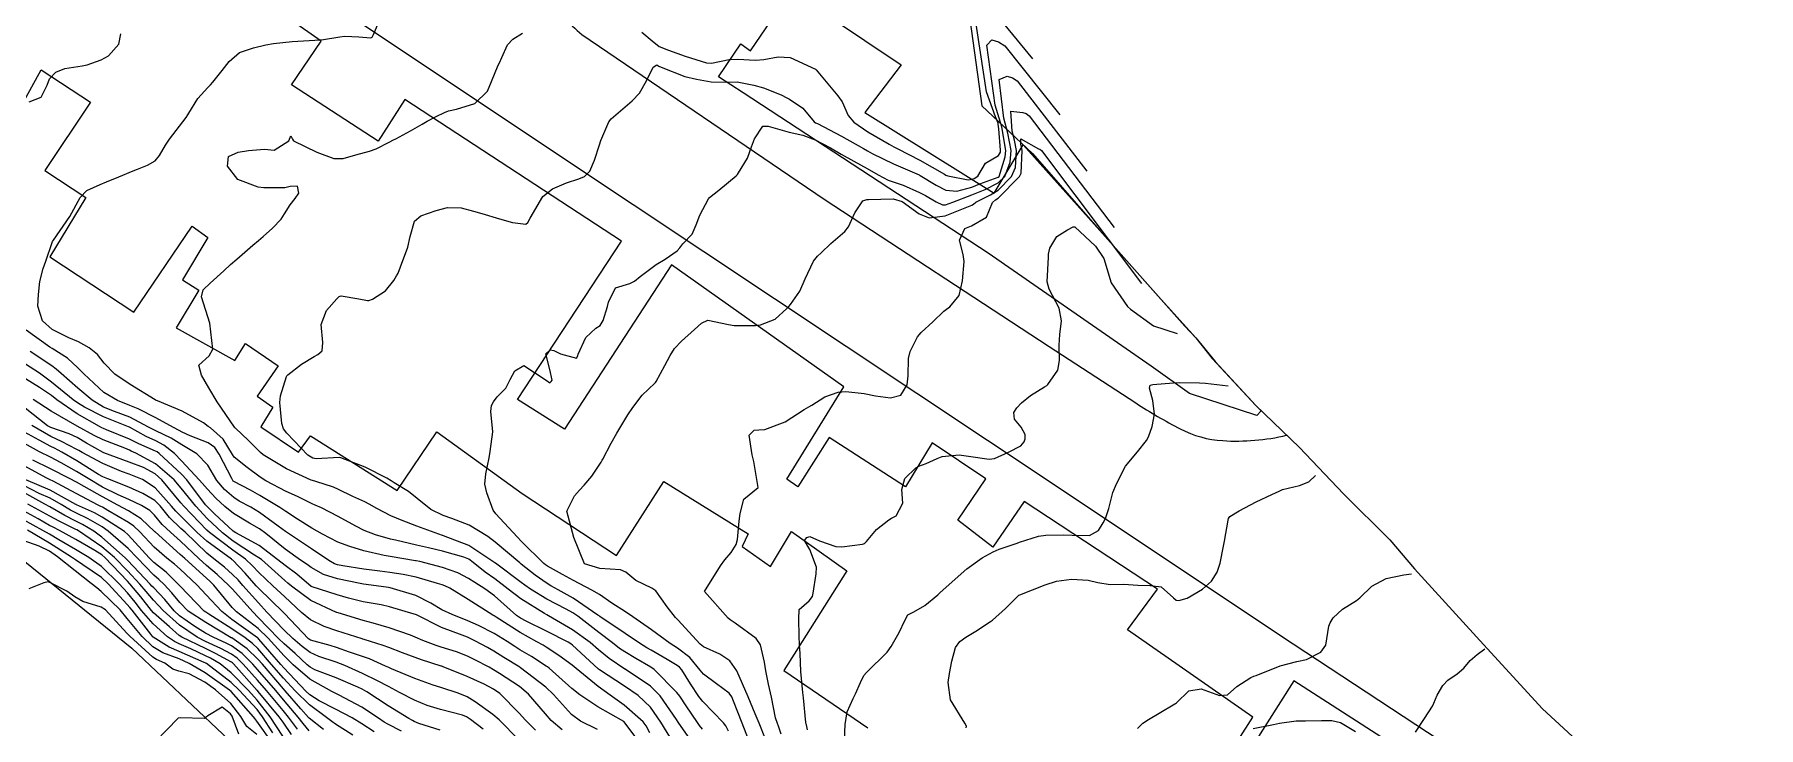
# Model space of a CAD drawing. Header units: metres. Extents: x 318500 to 325275, y 7408834 to 7428799.
# Drawn here: x 321722.4 to 321853.9, y 7415697.8 to 7415750.7 of the extents above; entities that cross this region are included whole.
import ezdxf

# ---------------------------------------------------------------- set-up
doc = ezdxf.new("R2010")
doc.units = ezdxf.units.M
doc.header["$MEASUREMENT"] = 0
for name, color, linetype in [('Area', 45, 'Continuous'), ('Curvas de Nivel 1m', 11, 'Continuous'), ('Curvas de Nivel 5m', 15, 'Continuous'), ('Edificações', 30, 'Continuous'), ('Vias Primárias', 230, 'Continuous')]:
    doc.layers.add(name, color=color, linetype=linetype)

msp = doc.modelspace()

# ---------------------------------------------------------------- linework, layer by layer
at = {"layer": 'Area'}
msp.add_lwpolyline([(321790.33, 7415776.74), (321794.68, 7415745.28), (321798.53, 7415741.64), (321800.65, 7415739.22), (321803.69, 7415735.76), (321810.16, 7415728.47), (321811, 7415727.58), (321812.26, 7415725.99), (321815.56, 7415722.43), (321818.9, 7415719.19), (321822.28, 7415715.66), (321825.8, 7415712.14), (321827.68, 7415709.92), (321832.94, 7415704.16), (321837.44, 7415699.23), (321840.68, 7415696.25)], dxfattribs=at)
at = {"layer": 'Curvas de Nivel 1m', "flags": 128}
for points, elevation in [([(321772.27, 7415697.12), (321771.5, 7415698.22), (321771.37, 7415698.42), (321770.14, 7415700.23), (321769.41, 7415700.96), (321767.46, 7415702.27), (321767.44, 7415702.28), (321766.24, 7415703.09), (321765.44, 7415703.75), (321764.79, 7415704.31), (321763.46, 7415705.28), (321761.62, 7415706.35), (321761.48, 7415706.42), (321761.32, 7415706.51), (321759.5, 7415707.63), (321758.53, 7415708.39), (321757.52, 7415709.16), (321756.79, 7415709.68), (321755.88, 7415710.42), (321755.53, 7415710.67), (321755.15, 7415710.82), (321753.54, 7415711.28), (321752.47, 7415711.54), (321751.55, 7415711.75), (321749.94, 7415712.12), (321749.56, 7415712.21), (321748.41, 7415712.53), (321747.56, 7415712.86), (321746.93, 7415713.19), (321745.58, 7415713.92), (321744.29, 7415714.58), (321743.81, 7415714.8), (321743.59, 7415714.9), (321742.46, 7415715.46), (321741.6, 7415715.85), (321740.05, 7415716.64), (321739.61, 7415716.92), (321738.62, 7415717.66), (321737.64, 7415718.47), (321737.51, 7415718.67), (321736.79, 7415719.83), (321735.82, 7415720.7), (321735.66, 7415720.81), (321735.3, 7415721.07), (321733.68, 7415721.98), (321731.79, 7415722.75), (321731.69, 7415722.78), (321731.62, 7415722.83), (321729.71, 7415724), (321728.53, 7415724.79), (321727.73, 7415725.65), (321727.22, 7415726.29), (321726.58, 7415726.82), (321725.75, 7415727.27), (321725.02, 7415727.57), (321723.76, 7415728.21), (321723.01, 7415728.87), (321722.67, 7415729.99), (321722.72, 7415730.87), (321722.81, 7415731.87), (321723.06, 7415732.87), (321723.26, 7415733.43), (321723.76, 7415734.86), (321723.79, 7415734.92), (321723.85, 7415735.02), (321725.09, 7415736.84), (321725.89, 7415738.29), (321726.39, 7415738.82), (321727.42, 7415739.29), (321727.91, 7415739.49), (321728.84, 7415739.87), (321729.92, 7415740.32), (321730.25, 7415740.45), (321731.02, 7415740.76), (321731.6, 7415741.09), (321731.94, 7415741.5), (321732.4, 7415742.29), (321732.71, 7415742.74), (321733.98, 7415744.39), (321734.11, 7415744.59), (321734.18, 7415744.72), (321734.86, 7415745.85), (321735.63, 7415746.7), (321735.83, 7415746.89), (321736.02, 7415747.1), (321736.73, 7415747.99), (321737.26, 7415748.68), (321738.05, 7415749.36), (321739.11, 7415749.71), (321740.05, 7415749.95), (321740.63, 7415750.06), (321742.06, 7415750.2), (321743.78, 7415750.31), (321744.07, 7415750.32), (321744.31, 7415750.34), (321745.7, 7415750.57), (321746.07, 7415750.6), (321747.15, 7415750.55), (321748.07, 7415750.49), (321748.11, 7415750.5), (321748.17, 7415750.54), (321748.26, 7415750.73), (321749.03, 7415752.53)], 746), ([(321768.73, 7415750.91), (321769.52, 7415750.25), (321770.06, 7415749.83), (321770.76, 7415749.53), (321772.05, 7415749.09), (321773.66, 7415748.58), (321774.05, 7415748.55), (321775.4, 7415748.82), (321776.05, 7415748.85), (321777.41, 7415748.78), (321778.05, 7415748.83), (321779.14, 7415749.04), (321780.05, 7415748.98), (321781.99, 7415748.08), (321782.04, 7415748.04), (321783.7, 7415746.06), (321784.01, 7415745.59), (321784.49, 7415744.55), (321784.91, 7415744.05), (321785.98, 7415743.31), (321787.61, 7415742.36), (321787.96, 7415742.16), (321788.28, 7415742), (321789.95, 7415741.14), (321791.82, 7415740.06), (321791.93, 7415740), (321792.09, 7415739.95), (321793.63, 7415739.63), (321793.93, 7415739.69), (321794.1, 7415739.75), (321794.36, 7415739.92), (321794.95, 7415740.9), (321795.95, 7415741.49), (321796.09, 7415741.76), (321796.11, 7415741.9), (321795.98, 7415743.53), (321795.93, 7415743.9), (321795.92, 7415743.97), (321795.73, 7415744.45), (321795.04, 7415746.37), (321794.06, 7415752.69)], 747), ([(321795.49, 7415752.6), (321798.54, 7415748.89)], 747), ([(321773.36, 7415697.69), (321773.14, 7415697.97), (321772.99, 7415698.2), (321772.12, 7415699.48), (321771.63, 7415700.22), (321771.4, 7415700.5), (321769.68, 7415702.24), (321769.43, 7415702.42), (321768.27, 7415703.09), (321767.44, 7415703.59), (321767.03, 7415703.86), (321766.49, 7415704.28), (321765.46, 7415705.08), (321763.85, 7415706.32), (321763.48, 7415706.57), (321762.97, 7415706.84), (321761.5, 7415707.61), (321760.25, 7415708.37), (321759.82, 7415708.68), (321759.52, 7415708.9), (321757.57, 7415710.36), (321757.53, 7415710.39), (321755.55, 7415711.71), (321753.61, 7415712.46), (321753.56, 7415712.48), (321753.54, 7415712.48), (321751.57, 7415713.19), (321750.45, 7415713.62), (321749.58, 7415713.99), (321748.53, 7415714.53), (321747.93, 7415714.87), (321747.6, 7415715.04), (321746.69, 7415715.46), (321745.6, 7415716), (321745.21, 7415716.17), (321743.87, 7415716.59), (321743.61, 7415716.67), (321743.5, 7415716.7), (321741.62, 7415717.56), (321739.84, 7415718.64), (321739.64, 7415718.81), (321738.73, 7415719.73), (321737.74, 7415720.67), (321737.7, 7415720.71), (321737.66, 7415720.76), (321736.34, 7415722.69), (321735.71, 7415723.75), (321735.15, 7415724.71), (321734.95, 7415725.48), (321735.74, 7415726.2), (321736, 7415726.7), (321735.77, 7415728.7), (321735.15, 7415730.71), (321735.27, 7415731.24), (321735.81, 7415731.75), (321736.85, 7415732.68), (321737.35, 7415733.16), (321737.83, 7415733.59), (321739.07, 7415734.65), (321739.5, 7415735), (321739.86, 7415735.31), (321740.55, 7415735.95), (321741.21, 7415736.63), (321741.48, 7415737.03), (321741.9, 7415737.73), (321742.29, 7415738.22), (321742.56, 7415738.61), (321742.46, 7415739.16), (321741.92, 7415739.14), (321741.51, 7415739.03), (321739.91, 7415739.03), (321739.48, 7415739.07), (321737.91, 7415739.66), (321737.13, 7415740.68), (321737.2, 7415741.42), (321737.95, 7415741.76), (321738.72, 7415741.88), (321739.95, 7415741.97), (321740.68, 7415741.9), (321741.8, 7415742.62), (321741.85, 7415742.74), (321741.96, 7415742.99), (321742.08, 7415742.74), (321742.17, 7415742.62), (321743.95, 7415741.76), (321745.23, 7415741.28), (321745.94, 7415741.27), (321746.93, 7415741.56), (321747.95, 7415741.82), (321748.47, 7415742.01), (321749.46, 7415742.52), (321749.78, 7415742.69), (321749.96, 7415742.78), (321751.08, 7415743.39), (321751.98, 7415743.9), (321752.35, 7415744.11), (321753.05, 7415744.47), (321753.68, 7415744.78), (321753.99, 7415744.9), (321754.59, 7415745.04), (321756, 7415745.48), (321756.96, 7415746.42), (321757.28, 7415747.15), (321757.78, 7415748.4), (321757.87, 7415748.57), (321758.05, 7415748.98), (321758.5, 7415749.96), (321758.89, 7415750.39), (321759.63, 7415750.83)], 747), ([(321775.36, 7415697.54), (321775.15, 7415697.94), (321774.96, 7415698.17), (321773.39, 7415699.79), (321773.08, 7415700.19), (321772.46, 7415701.15), (321771.78, 7415702.21), (321771.62, 7415702.41), (321771.43, 7415702.55), (321770.67, 7415703), (321769.44, 7415703.72), (321769.11, 7415703.91), (321768.55, 7415704.25), (321767.46, 7415704.99), (321765.53, 7415706.3), (321765.48, 7415706.33), (321765.39, 7415706.4), (321763.5, 7415707.7), (321762.36, 7415708.34), (321761.79, 7415708.63), (321761.51, 7415708.8), (321760.61, 7415709.46), (321759.53, 7415710.3), (321759.43, 7415710.38), (321757.55, 7415711.98), (321757, 7415712.41), (321755.57, 7415713.27), (321754.25, 7415713.78), (321753.58, 7415714), (321752.65, 7415714.47), (321751.6, 7415715.31), (321750.94, 7415715.83), (321749.84, 7415716.51), (321749.61, 7415716.65), (321749.28, 7415716.85), (321747.63, 7415717.69), (321745.78, 7415718.41), (321745.64, 7415718.43), (321743.89, 7415718.33), (321743.64, 7415718.38), (321743.26, 7415718.6), (321741.66, 7415720.28), (321741.41, 7415720.62), (321741.27, 7415721.03), (321741.11, 7415722.63), (321741.18, 7415723.15), (321741.62, 7415724.62), (321741.66, 7415724.68), (321741.72, 7415724.74), (321742.78, 7415725.56), (321743.74, 7415726.15), (321744.02, 7415726.31), (321744.35, 7415726.58), (321744.4, 7415727.22), (321744.27, 7415728.58), (321744.69, 7415729.67), (321745.48, 7415730.56), (321745.65, 7415730.72), (321745.8, 7415730.77), (321747.14, 7415730.55), (321747.8, 7415730.43), (321747.9, 7415730.43), (321748.2, 7415730.53), (321749.17, 7415731.15), (321749.82, 7415731.94), (321750.03, 7415732.3), (321750.14, 7415732.51), (321750.33, 7415733), (321750.89, 7415734.49), (321751.06, 7415735.3), (321751.4, 7415736.49), (321751.89, 7415736.89), (321753.06, 7415737.3), (321753.9, 7415737.52), (321754.96, 7415737.51), (321755.89, 7415737.25), (321756.53, 7415737.06), (321757.88, 7415736.65), (321758.87, 7415736.39), (321759.88, 7415736.26), (321760.05, 7415736.38), (321760.22, 7415736.71), (321761.18, 7415738.36), (321761.92, 7415738.95), (321762.99, 7415739.4), (321763.92, 7415739.71), (321764.36, 7415739.88), (321764.77, 7415740.31), (321765.12, 7415741.13), (321765.5, 7415742.3), (321765.62, 7415742.65), (321765.98, 7415743.53), (321766.22, 7415744.07), (321766.4, 7415744.29), (321768, 7415745.66), (321768.57, 7415746.26), (321769.09, 7415747.19), (321769.61, 7415748.25), (321769.88, 7415748.41), (321770.04, 7415748.33), (321770.22, 7415748.24), (321772.03, 7415747.53), (321772.9, 7415747.33), (321774.02, 7415747.12), (321775.11, 7415747.09), (321776.02, 7415747.11), (321777.29, 7415746.88), (321778.02, 7415746.66), (321779.38, 7415746.12), (321779.81, 7415745.91), (321780.01, 7415745.81), (321781.02, 7415745.11), (321781.88, 7415744.08), (321781.99, 7415744), (321782.14, 7415743.93), (321783.97, 7415742.98), (321785.64, 7415742.03), (321785.96, 7415741.85), (321786.32, 7415741.66), (321787.94, 7415740.87), (321789.89, 7415740.02), (321789.93, 7415740), (321789.97, 7415739.98), (321791.18, 7415739.22), (321791.92, 7415738.85), (321792.76, 7415738.78), (321793.92, 7415739.09), (321794.52, 7415739.32), (321795.93, 7415739.84), (321795.99, 7415739.9), (321796.46, 7415741.39), (321796.5, 7415741.89), (321796.21, 7415743.68), (321795.7, 7415745.35), (321795.07, 7415749.91), (321795.44, 7415750.32), (321795.96, 7415750.18), (321796.43, 7415749.88), (321800.62, 7415744.6)], 748), ([(321777.06, 7415696.43), (321776.39, 7415698.15), (321775.74, 7415699.82), (321775.6, 7415700.16), (321775.4, 7415700.44), (321774.43, 7415701.16), (321773.43, 7415701.9), (321773.18, 7415702.19), (321772.39, 7415703.16), (321771.45, 7415703.87), (321770.91, 7415704.23), (321769.47, 7415705.27), (321768.06, 7415706.26), (321767.49, 7415706.64), (321766.46, 7415707.32), (321765.5, 7415707.96), (321764.93, 7415708.31), (321763.52, 7415709.05), (321762.68, 7415709.49), (321761.53, 7415710.14), (321761.4, 7415710.23), (321761.26, 7415710.35), (321759.55, 7415712.03), (321759.22, 7415712.38), (321757.59, 7415714.14), (321757.39, 7415714.4), (321756.92, 7415715.73), (321756.77, 7415716.41), (321756.84, 7415717.19), (321757.08, 7415718.41), (321757.16, 7415718.9), (321757.38, 7415720.4), (321757.23, 7415721.95), (321757.28, 7415722.41), (321757.41, 7415722.69), (321757.7, 7415723.06), (321758.37, 7415723.73), (321758.7, 7415724.39), (321759.05, 7415725.06), (321759.74, 7415725.47), (321761.44, 7415724.35), (321761.72, 7415724.13), (321761.83, 7415724.23), (321761.89, 7415724.35), (321761.73, 7415725.15), (321761.42, 7415726.36), (321761.75, 7415726.65), (321762.02, 7415726.61), (321762.54, 7415726.34), (321763.75, 7415726.03), (321763.86, 7415726.21), (321763.89, 7415726.32), (321764.47, 7415727.61), (321765.24, 7415728.31), (321765.56, 7415728.51), (321765.78, 7415728.9), (321766.13, 7415729.96), (321766.19, 7415730.29), (321766.72, 7415731.38), (321767.82, 7415731.73), (321768.19, 7415731.9), (321768.6, 7415732.26), (321769.84, 7415733.17), (321770.51, 7415733.57), (321771.44, 7415734.22), (321771.63, 7415734.44), (321771.86, 7415734.74), (321772.58, 7415735.5), (321772.89, 7415736.2), (321773.16, 7415736.93), (321773.82, 7415738.19), (321773.91, 7415738.3), (321774.6, 7415738.86), (321775.93, 7415739.94), (321776.04, 7415740.05), (321776.12, 7415740.16), (321776.8, 7415741.3), (321777.11, 7415742.15), (321777.34, 7415742.78), (321777.98, 7415743.74), (321778.38, 7415743.74), (321779.98, 7415743.28), (321781.03, 7415743.04), (321781.97, 7415742.69), (321783.14, 7415742.07), (321783.95, 7415741.61), (321784.92, 7415741.07), (321785.94, 7415740.51), (321786.76, 7415740.02), (321787.52, 7415739.6), (321787.92, 7415739.48), (321788.68, 7415739.23), (321789.92, 7415738.67), (321790.38, 7415738.44), (321791.2, 7415737.96), (321791.67, 7415737.72), (321791.91, 7415737.73), (321792.46, 7415737.94), (321793.92, 7415738.5), (321794.93, 7415738.9), (321795.92, 7415739.4), (321796.42, 7415739.89), (321796.84, 7415741), (321796.91, 7415741.89), (321796.66, 7415743.21), (321796.35, 7415744.36), (321796.01, 7415747.29), (321796.62, 7415747.56), (321797.01, 7415747.44), (321797.37, 7415747.19), (321802.69, 7415740.3)], 749), ([(321779.36, 7415697.3), (321779.16, 7415697.91), (321779.09, 7415698.11), (321778.94, 7415698.55), (321778.63, 7415700.12), (321778.41, 7415701.13), (321778.21, 7415702.13), (321778.1, 7415702.8), (321777.78, 7415704.14), (321777.46, 7415704.62), (321775.86, 7415705.77), (321775.48, 7415706.03), (321775.32, 7415706.16), (321773.51, 7415708.19), (321774.73, 7415710.17), (321775.08, 7415710.62), (321775.55, 7415711.17), (321775.94, 7415711.78), (321776.04, 7415712.16), (321776.17, 7415713.57), (321776.25, 7415714.15), (321776.51, 7415715.25), (321777.61, 7415716.14), (321777.29, 7415718.14), (321777.15, 7415718.65), (321776.92, 7415720.15), (321777.31, 7415720.51), (321777.67, 7415720.54), (321778.12, 7415720.58), (321779.68, 7415721.17), (321781.11, 7415722.09), (321781.48, 7415722.3), (321781.7, 7415722.42), (321782.71, 7415723.06), (321783.71, 7415723.42), (321784.29, 7415723.47), (321785.71, 7415723.31), (321786.57, 7415723.15), (321787.7, 7415723), (321788.5, 7415723.2), (321788.99, 7415723.99), (321789.05, 7415724.67), (321789.07, 7415725.99), (321789.2, 7415726.54), (321789.77, 7415727.64), (321790.04, 7415727.98), (321790.95, 7415728.8), (321791.79, 7415729.61), (321791.98, 7415729.76), (321792.24, 7415729.94), (321792.95, 7415730.8), (321793.21, 7415731.93), (321793.33, 7415733.41), (321793.25, 7415733.93), (321792.97, 7415735.03), (321793.37, 7415735.93), (321793.88, 7415736.13), (321795.02, 7415736.78), (321795.48, 7415737.9), (321795.72, 7415738.1), (321795.91, 7415738.24), (321797.55, 7415739.88), (321797.67, 7415740.14), (321797.75, 7415741.87), (321797.7, 7415742.14), (321797.64, 7415742.37), (321797.64, 7415742.77), (321799, 7415742.01), (321799.11, 7415741.97), (321799.22, 7415741.89), (321806.85, 7415731.72)], 751), ([(321781.37, 7415697.64), (321781.3, 7415698.01), (321781.28, 7415698.08), (321781.26, 7415698.19), (321781.06, 7415700.09), (321781.01, 7415700.48), (321780.87, 7415702.09), (321780.82, 7415703.46), (321780.77, 7415704.09), (321780.73, 7415704.82), (321780.71, 7415706.09), (321780.75, 7415706.83), (321781.5, 7415707.49), (321781.75, 7415707.83), (321781.8, 7415708.08), (321782.04, 7415709.56), (321782.06, 7415710.07), (321781.55, 7415711.42), (321781.14, 7415712.09), (321781.33, 7415712.32), (321781.56, 7415712.41), (321782.3, 7415712.07), (321783.55, 7415711.63), (321784, 7415711.61), (321785.56, 7415711.81), (321785.72, 7415711.87), (321785.89, 7415712.03), (321786.65, 7415712.94), (321787.59, 7415713.68), (321787.79, 7415713.79), (321788.14, 7415713.99), (321788.64, 7415714.95), (321788.57, 7415715.99), (321788.79, 7415716.83), (321789.63, 7415717.64), (321789.86, 7415717.76), (321790.44, 7415717.97), (321791.26, 7415718.35), (321791.65, 7415718.52), (321792.94, 7415718.65), (321793.65, 7415718.54), (321795.24, 7415718.31), (321795.65, 7415718.36), (321796.7, 7415718.84), (321797.66, 7415719.33), (321797.9, 7415719.63), (321797.99, 7415719.87), (321797.99, 7415720.18), (321797.68, 7415720.75), (321797.17, 7415721.36), (321797.13, 7415721.88), (321797.34, 7415722.23), (321797.7, 7415722.6), (321798.39, 7415723.18), (321799.47, 7415723.84), (321799.63, 7415723.93), (321799.72, 7415724.02), (321800.47, 7415725.1), (321800.61, 7415725.83), (321800.57, 7415727.02), (321800.62, 7415727.83), (321800.76, 7415728.86), (321800.57, 7415729.83), (321799.82, 7415731.29), (321799.65, 7415731.84), (321799.75, 7415733.74), (321799.75, 7415733.84), (321799.75, 7415733.95), (321799.86, 7415734.42), (321800.4, 7415735.3), (321801.2, 7415735.83), (321801.64, 7415736.06), (321801.77, 7415736.04), (321803.35, 7415734.56), (321803.99, 7415733.64), (321804.55, 7415731.78), (321805.8, 7415729.96), (321806.01, 7415729.76), (321807.78, 7415728.49), (321809.57, 7415727.91)], 752), ([(321769.36, 7415697.42), (321769.07, 7415697.95), (321768.85, 7415698.25), (321767.39, 7415699.53), (321766.33, 7415700.29), (321765.41, 7415700.94), (321763.74, 7415702.32), (321763.43, 7415702.57), (321762.41, 7415703.31), (321761.45, 7415703.95), (321761.2, 7415704.11), (321760.73, 7415704.36), (321759.46, 7415705.07), (321757.62, 7415706.25), (321757.48, 7415706.34), (321757.38, 7415706.4), (321755.5, 7415707.6), (321754.08, 7415708.45), (321753.7, 7415708.64), (321753.51, 7415708.71), (321753.16, 7415708.82), (321751.52, 7415709.3), (321750.53, 7415709.51), (321749.52, 7415709.65), (321748.75, 7415709.75), (321747.52, 7415709.91), (321745.93, 7415710.15), (321745.53, 7415710.23), (321745.28, 7415710.32), (321744.85, 7415710.57), (321743.54, 7415711.45), (321741.79, 7415712.62), (321741.56, 7415712.78), (321741, 7415713.2), (321739.58, 7415714.24), (321738.9, 7415714.65), (321738.03, 7415715.1), (321737.6, 7415715.38), (321736.91, 7415715.98), (321736.32, 7415716.69), (321735.63, 7415717.86), (321734.8, 7415718.71), (321733.65, 7415719.4), (321732.82, 7415719.9), (321731.66, 7415720.47), (321731.47, 7415720.56), (321731.11, 7415720.76), (321729.67, 7415721.51), (321728.52, 7415721.94), (321727.68, 7415722.28), (321726.8, 7415722.81), (321725.7, 7415723.73), (321724.45, 7415724.85), (321724.05, 7415725.19), (321723.73, 7415725.43), (321722.07, 7415726.54)], 744), ([(321768.22, 7415697.12), (321767.37, 7415698.27), (321765.39, 7415699.39), (321764.01, 7415700.31), (321763.41, 7415700.79), (321761.66, 7415702.35), (321761.53, 7415702.45), (321761.43, 7415702.51), (321760.31, 7415703.24), (321759.44, 7415703.75), (321759.05, 7415703.99), (321758.46, 7415704.39), (321757.46, 7415705), (321756.27, 7415705.61), (321755.47, 7415705.96), (321754.26, 7415706.45), (321753.49, 7415706.81), (321752.64, 7415707.32), (321751.5, 7415707.89), (321749.53, 7415708.49), (321749.51, 7415708.49), (321749.42, 7415708.51), (321747.71, 7415708.73), (321747.51, 7415708.76), (321747.25, 7415708.8), (321745.52, 7415709.17), (321744.45, 7415709.51), (321743.52, 7415710.03), (321743.2, 7415710.27), (321742.71, 7415710.6), (321741.54, 7415711.43), (321740.05, 7415712.64), (321739.57, 7415712.98), (321738.81, 7415713.42), (321737.58, 7415714.15), (321736.92, 7415714.68), (321736.24, 7415715.33), (321735.6, 7415716.01), (321734.99, 7415716.71), (321733.63, 7415718.19), (321733.08, 7415718.73), (321732.28, 7415719.37), (321731.65, 7415719.7), (321730.93, 7415720.04), (321729.66, 7415720.74), (321729.57, 7415720.78), (321727.67, 7415721.54), (321726.22, 7415722.29), (321725.69, 7415722.6), (321725.36, 7415722.83), (321723.71, 7415724.18), (321722.79, 7415724.87), (321721.73, 7415725.57)], 743), ([(321765.36, 7415697.65), (321764.05, 7415698.31), (321763.38, 7415698.82), (321761.99, 7415700.34), (321761.41, 7415700.89), (321759.48, 7415702.38), (321759.45, 7415702.4), (321759.43, 7415702.41), (321758.21, 7415703.16), (321757.44, 7415703.64), (321756.97, 7415703.93), (321756.06, 7415704.42), (321755.45, 7415704.72), (321755.02, 7415704.87), (321753.46, 7415705.45), (321751.54, 7415706.42), (321751.48, 7415706.44), (321751.38, 7415706.48), (321749.49, 7415707.03), (321748.84, 7415707.17), (321747.49, 7415707.42), (321746.35, 7415707.7), (321745.5, 7415707.95), (321743.51, 7415708.59), (321742.43, 7415709.52), (321741.53, 7415710.18), (321740.97, 7415710.63), (321739.55, 7415711.71), (321737.76, 7415712.67), (321737.56, 7415712.8), (321736.13, 7415714.14), (321735.59, 7415714.67), (321735.57, 7415714.7), (321735.46, 7415714.83), (321734.02, 7415716.72), (321733.62, 7415717.16), (321731.92, 7415718.75), (321731.76, 7415718.87), (321731.64, 7415718.93), (321730.37, 7415719.49), (321729.65, 7415719.83), (321727.91, 7415720.55), (321727.66, 7415720.65), (321727.55, 7415720.7), (321727.36, 7415720.8), (321725.67, 7415721.78), (321724.1, 7415722.85), (321723.69, 7415723.16), (321722.79, 7415723.78), (321721.71, 7415724.44)], 742), ([(321784.19, 7415696.88), (321784.26, 7415698.05), (321784.41, 7415699.02), (321784.87, 7415700.04), (321785.05, 7415700.39), (321785.42, 7415701.25), (321785.68, 7415701.78), (321785.87, 7415702.02), (321787.45, 7415703.58), (321787.75, 7415704), (321788.38, 7415705.07), (321788.79, 7415705.99), (321789.04, 7415706.43), (321789.49, 7415706.66), (321790.33, 7415707.14), (321791.32, 7415707.95), (321791.51, 7415708.12), (321793.53, 7415709.92), (321794.69, 7415710.76), (321795.55, 7415711.24), (321796.01, 7415711.43), (321797.3, 7415711.87), (321797.49, 7415711.94), (321797.56, 7415711.96), (321799, 7415712.42), (321799.57, 7415712.51), (321800.88, 7415712.52), (321801.57, 7415712.5), (321802.88, 7415712.49), (321803.58, 7415712.87), (321803.93, 7415713.44), (321804.1, 7415713.78), (321804.36, 7415714.55), (321804.68, 7415715.77), (321804.96, 7415716.43), (321805.64, 7415717.76), (321806.54, 7415718.87), (321807.23, 7415719.74), (321807.39, 7415720.02), (321807.68, 7415720.79), (321807.84, 7415721.74), (321807.71, 7415722.78), (321807.48, 7415723.74), (321807.51, 7415723.96), (321807.72, 7415724.02), (321809.3, 7415724.14), (321809.73, 7415724.15), (321811.29, 7415724.13), (321811.73, 7415724.1), (321813.47, 7415723.91)], 753), ([(321762.66, 7415697.63), (321761.83, 7415698.34), (321761.38, 7415698.85), (321760.1, 7415700.37), (321759.41, 7415700.95), (321757.87, 7415701.95), (321757.43, 7415702.22), (321757.08, 7415702.41), (321755.99, 7415702.98), (321755.44, 7415703.25), (321754.59, 7415703.59), (321753.44, 7415703.94), (321753.06, 7415704.07), (321752.03, 7415704.47), (321751.45, 7415704.71), (321751.08, 7415704.86), (321749.46, 7415705.43), (321748.23, 7415705.77), (321747.47, 7415705.98), (321745.58, 7415706.56), (321745.48, 7415706.59), (321745.44, 7415706.6), (321743.49, 7415707.51), (321742.02, 7415708.61), (321741.74, 7415708.84), (321741.51, 7415709.03), (321739.71, 7415710.64), (321739.53, 7415710.78), (321739.2, 7415710.98), (321737.55, 7415712.05), (321736.74, 7415712.68), (321735.58, 7415713.78), (321734.72, 7415714.71), (321733.6, 7415716.09), (321733.05, 7415716.73), (321731.63, 7415717.94), (321730.14, 7415718.77), (321729.79, 7415718.93), (321729.64, 7415718.99), (321729.29, 7415719.14), (321727.65, 7415719.78), (321726.96, 7415720.12), (321725.66, 7415720.83), (321723.68, 7415721.97), (321722.3, 7415722.87)], 741), ([(321759.35, 7415696.87), (321757.85, 7415698.4), (321757.38, 7415698.82), (321756.03, 7415699.78), (321755.4, 7415700.15), (321754.72, 7415700.44), (321753.41, 7415700.87), (321752.82, 7415701.06), (321751.42, 7415701.55), (321749.64, 7415702.29), (321749.43, 7415702.39), (321749.18, 7415702.51), (321747.96, 7415703.06), (321747.44, 7415703.24), (321746.43, 7415703.56), (321745.44, 7415703.92), (321744.96, 7415704.08), (321743.45, 7415704.49), (321743.38, 7415704.53), (321743.32, 7415704.59), (321741.48, 7415706.52), (321741.38, 7415706.62), (321739.51, 7415708.43), (321739.31, 7415708.64), (321738.47, 7415709.61), (321737.53, 7415710.59), (321737.48, 7415710.62), (321737.43, 7415710.67), (321735.55, 7415712.05), (321734.82, 7415712.71), (321733.57, 7415713.95), (321733.19, 7415714.34), (321732.86, 7415714.73), (321731.6, 7415716.13), (321730.64, 7415716.76), (321729.62, 7415717.16), (321729.03, 7415717.37), (321727.63, 7415717.97), (321726.04, 7415718.82), (321725.79, 7415718.97), (321725.64, 7415719.05), (321724.46, 7415719.66), (321723.65, 7415720.05), (321722.2, 7415720.87)], 739), ([(321756.63, 7415697.68), (321755.67, 7415698.43), (321755.37, 7415698.63), (321755.06, 7415698.75), (321753.38, 7415699.2), (321752.35, 7415699.5), (321751.39, 7415699.89), (321750.25, 7415700.5), (321749.41, 7415700.95), (321748.56, 7415701.37), (321747.42, 7415701.93), (321746.07, 7415702.55), (321745.43, 7415702.8), (321744.1, 7415703.24), (321743.44, 7415703.54), (321742.83, 7415703.99), (321742.12, 7415704.61), (321741.46, 7415705.26), (321740.14, 7415706.63), (321739.49, 7415707.33), (321738.31, 7415708.66), (321737.94, 7415709.08), (321737.52, 7415709.51), (321736.9, 7415710.06), (321736.09, 7415710.69), (321735.54, 7415711.14), (321733.89, 7415712.72), (321733.56, 7415713.02), (321732.7, 7415713.86), (321731.98, 7415714.74), (321731.59, 7415715.15), (321730.67, 7415715.68), (321729.6, 7415716.17), (321727.99, 7415716.8), (321727.61, 7415716.95), (321727.29, 7415717.13), (321725.63, 7415718.18), (321724.48, 7415718.85), (321723.92, 7415719.14), (321723.64, 7415719.28), (321722.77, 7415719.75), (321721.65, 7415720.37)], 738), ([(321753.36, 7415697.6), (321751.72, 7415698.13), (321751.37, 7415698.27), (321751.23, 7415698.34), (321750.96, 7415698.49), (321749.38, 7415699.47), (321747.75, 7415700.53), (321747.4, 7415700.73), (321747.06, 7415700.89), (321745.42, 7415701.6), (321743.78, 7415702.23), (321743.43, 7415702.41), (321743.21, 7415702.59), (321742.29, 7415703.46), (321741.45, 7415704.21), (321741.03, 7415704.62), (321739.47, 7415706.22), (321739.05, 7415706.65), (321737.51, 7415708.38), (321737.24, 7415708.67), (321736.34, 7415709.51), (321735.52, 7415710.19), (321734.94, 7415710.71), (321733.55, 7415712.04), (321732.77, 7415712.73), (321732.15, 7415713.33), (321731.57, 7415714.04), (321731.21, 7415714.39), (321730.57, 7415714.77), (321729.59, 7415715.23), (321728.8, 7415715.58), (321727.6, 7415716.18), (321726.51, 7415716.82), (321725.62, 7415717.36), (321724.45, 7415718.02), (321723.63, 7415718.45), (321722.78, 7415718.87), (321721.65, 7415719.51)], 737), ([(321750.4, 7415697.54), (321749.37, 7415698.06), (321749.08, 7415698.23), (321748.65, 7415698.52), (321747.38, 7415699.36), (321745.66, 7415700.29), (321745.4, 7415700.42), (321745.1, 7415700.56), (321743.41, 7415701.51), (321742.13, 7415702.61), (321741.77, 7415702.95), (321741.44, 7415703.28), (321740.23, 7415704.63), (321739.46, 7415705.37), (321737.82, 7415706.66), (321737.48, 7415706.99), (321736.08, 7415708.69), (321735.79, 7415708.98), (321735.52, 7415709.22), (321733.87, 7415710.72), (321733.53, 7415711.03), (321731.6, 7415712.75), (321731.58, 7415712.77), (321731.56, 7415712.79), (321730.55, 7415713.75), (321729.58, 7415714.37), (321728.76, 7415714.79), (321727.59, 7415715.43), (321726.2, 7415716.22), (321725.61, 7415716.55), (321725.07, 7415716.84), (321723.62, 7415717.58), (321722.27, 7415718.24)], 736), ([(321746.69, 7415697.22), (321745.37, 7415698.06), (321745.08, 7415698.28), (321744.69, 7415698.57), (321743.38, 7415699.55), (321742.29, 7415700.61), (321741.41, 7415701.58), (321740.48, 7415702.63), (321739.44, 7415703.84), (321739.03, 7415704.23), (321738.48, 7415704.65), (321737.46, 7415705.34), (321735.71, 7415706.46), (321735.48, 7415706.61), (321735.35, 7415706.7), (321733.51, 7415708.61), (321733.46, 7415708.67), (321733.41, 7415708.72), (321732.45, 7415709.67), (321731.52, 7415710.41), (321731.15, 7415710.76), (321729.56, 7415712.52), (321729.26, 7415712.78), (321727.57, 7415713.89), (321726.98, 7415714.22), (321725.6, 7415714.83), (321725.58, 7415714.84), (321725.56, 7415714.85), (321723.6, 7415715.94), (321721.74, 7415716.74)], 734), ([(321793.49, 7415697.8), (321793.5, 7415697.92), (321793.37, 7415698.15), (321792.29, 7415699.94), (321792.11, 7415701.25), (321792.22, 7415701.94), (321792.38, 7415702.88), (321792.67, 7415703.93), (321793, 7415704.39), (321793.46, 7415704.72), (321794.21, 7415705.18), (321795.34, 7415705.9), (321795.42, 7415705.96), (321795.48, 7415706.01), (321796.47, 7415706.91), (321797.46, 7415707.87), (321797.51, 7415707.91), (321797.58, 7415707.94), (321799.52, 7415708.72), (321800.37, 7415708.98), (321801.52, 7415709.13), (321802.79, 7415709.07), (321803.52, 7415708.88), (321804.47, 7415708.73), (321805.52, 7415708.75), (321806.58, 7415708.69), (321807.52, 7415708.66), (321808.35, 7415708.56), (321809.3, 7415707.71), (321809.51, 7415707.55), (321809.7, 7415707.51), (321810.35, 7415707.7), (321811.52, 7415708.39), (321812.21, 7415708.99), (321812.64, 7415709.67), (321812.85, 7415710.36), (321813.12, 7415711.66), (321813.19, 7415712.04), (321813.46, 7415713.66), (321813.49, 7415713.77), (321813.59, 7415713.93), (321814.32, 7415714.37), (321815.6, 7415715.04), (321816.81, 7415715.61), (321817.35, 7415715.87), (321817.62, 7415715.99), (321818.9, 7415716.3), (321819.62, 7415716.58), (321820.13, 7415717.07)], 754), ([(321743.36, 7415697.57), (321742.9, 7415698.13), (321742.53, 7415698.6), (321741.39, 7415699.94), (321740.81, 7415700.63), (321739.42, 7415702.24), (321739.07, 7415702.65), (321738.24, 7415703.46), (321737.44, 7415704.04), (321737.03, 7415704.26), (321736.08, 7415704.69), (321735.45, 7415705.02), (321734.64, 7415705.53), (321733.47, 7415706.34), (321733.06, 7415706.73), (321732.35, 7415707.6), (321731.5, 7415708.47), (321731.36, 7415708.61), (321731.24, 7415708.75), (321729.53, 7415710.58), (321729.33, 7415710.78), (321727.55, 7415712.34), (321726.92, 7415712.81), (321726.07, 7415713.33), (321725.57, 7415713.57), (321724.72, 7415714), (321723.58, 7415714.66), (321723.2, 7415714.86), (321721.59, 7415715.75)], 732), ([(321744.45, 7415697.66), (321743.37, 7415698.52), (321743.33, 7415698.56), (321743.31, 7415698.59), (321742.73, 7415699.25), (321741.52, 7415700.62), (321741.4, 7415700.76), (321739.79, 7415702.64), (321739.43, 7415703.04), (321738.62, 7415703.83), (321737.45, 7415704.66), (321737.42, 7415704.67), (321735.47, 7415705.83), (321734.14, 7415706.71), (321733.49, 7415707.35), (321732.89, 7415708.11), (321732.3, 7415708.74), (321731.88, 7415709.12), (321731.51, 7415709.46), (321730.24, 7415710.77), (321729.54, 7415711.48), (321728.02, 7415712.8), (321727.56, 7415713.13), (321726.51, 7415713.76), (321725.57, 7415714.21), (321725.15, 7415714.42), (321724.43, 7415714.85), (321723.59, 7415715.32), (321722.77, 7415715.69), (321721.6, 7415716.29)], 733), ([(321742.46, 7415697.7), (321741.78, 7415698.61), (321741.38, 7415699.11), (321740.11, 7415700.63), (321739.41, 7415701.44), (321738.33, 7415702.66), (321737.87, 7415703.1), (321737.44, 7415703.42), (321736.62, 7415703.86), (321735.45, 7415704.39), (321734.82, 7415704.71), (321733.46, 7415705.64), (321732.22, 7415706.74), (321731.86, 7415707.12), (321731.49, 7415707.54), (321730.93, 7415708.2), (321730.45, 7415708.77), (321729.51, 7415709.78), (321728.52, 7415710.79), (321727.54, 7415711.62), (321725.75, 7415712.83), (321725.63, 7415712.9), (321725.56, 7415712.93), (321724.28, 7415713.56), (321723.57, 7415713.95), (321721.89, 7415714.88)], 731), ([(321741.36, 7415697.16), (321740.39, 7415698.63), (321739.39, 7415699.9), (321738.72, 7415700.65), (321737.42, 7415701.99), (321736.56, 7415702.68), (321735.84, 7415703.1), (321735.44, 7415703.3), (321734.33, 7415703.83), (321733.44, 7415704.21), (321733.09, 7415704.37), (321732.54, 7415704.73), (321731.46, 7415705.73), (321730.58, 7415706.76), (321730.09, 7415707.38), (321729.49, 7415708.09), (321728.86, 7415708.79), (321727.52, 7415710.1), (321726.55, 7415710.81), (321725.54, 7415711.4), (321724.25, 7415712.15), (321723.56, 7415712.57), (321723.05, 7415712.87), (321721.57, 7415713.68)], 729), ([(321740.58, 7415697.41), (321739.8, 7415698.64), (321739.38, 7415699.18), (321738.02, 7415700.66), (321737.41, 7415701.25), (321735.52, 7415702.7), (321735.46, 7415702.73), (321735.43, 7415702.75), (321735.34, 7415702.79), (321733.44, 7415703.61), (321732.67, 7415703.96), (321731.45, 7415704.72), (321731.42, 7415704.75), (321731.28, 7415704.93), (321729.85, 7415706.77), (321729.68, 7415706.98), (321729.48, 7415707.21), (321728.03, 7415708.79), (321727.51, 7415709.27), (321726.1, 7415710.24), (321725.53, 7415710.62), (321725.22, 7415710.83), (321723.55, 7415711.9), (321721.88, 7415712.88)], 728), ([(321740.56, 7415696.63), (321739.37, 7415698.31), (321739.22, 7415698.5), (321739.1, 7415698.64), (321737.4, 7415700.56), (321737.27, 7415700.67), (321735.42, 7415701.98), (321734.21, 7415702.71), (321733.43, 7415703.05), (321732.2, 7415703.51), (321731.44, 7415703.98), (321730.63, 7415704.76), (321729.47, 7415706.14), (321728.93, 7415706.79), (321727.49, 7415708.19), (321727.16, 7415708.47), (321726.73, 7415708.81), (321725.51, 7415709.77), (321724.15, 7415710.85), (321723.54, 7415711.28), (321722.75, 7415711.66), (321721.55, 7415712.1)], 727), ([(321739.36, 7415697.28), (321738.61, 7415697.9), (321738.14, 7415698.66), (321737.38, 7415699.66), (321736.21, 7415700.69), (321735.41, 7415701.27), (321734.21, 7415701.92), (321733.42, 7415702.12), (321732.96, 7415702.27), (321732.34, 7415702.74), (321731.7, 7415703.02), (321731.43, 7415703.18), (321729.68, 7415704.78), (321729.45, 7415705.01), (321727.81, 7415706.8), (321727.48, 7415707.01), (321726.09, 7415707.43), (321725.49, 7415707.8), (321724.88, 7415708.22), (321723.62, 7415708.86), (321723.5, 7415708.92), (321723.44, 7415708.93), (321723.11, 7415708.86), (321721.97, 7415708.4)], 726), ([(321827.77, 7415697.46), (321828.45, 7415698.51), (321829.06, 7415699.45), (321829.17, 7415699.67), (321829.41, 7415700.29), (321829.84, 7415701.02), (321830.24, 7415701.43), (321830.95, 7415701.92), (321831.44, 7415702.34), (321831.94, 7415702.92), (321832.46, 7415703.4), (321833.06, 7415703.81)], 756), ([(321815.37, 7415697.75), (321816.94, 7415698.04), (321817.38, 7415698.14), (321818.65, 7415698.32), (321819.38, 7415698.33), (321820.59, 7415698.35), (321821.38, 7415698.34), (321822.03, 7415698.19), (321823.18, 7415697.52)], 756)]:
    msp.add_lwpolyline(points, dxfattribs=dict(at, elevation=elevation))
at = {"layer": 'Curvas de Nivel 5m', "flags": 128}
for points, elevation in [([(321721.99, 7415745.6), (321722.92, 7415745.95), (321723.37, 7415746.87), (321723.55, 7415747.34), (321724.02, 7415747.85), (321724.73, 7415748.15), (321726.03, 7415748.35), (321726.43, 7415748.43), (321727.5, 7415748.81), (321728.04, 7415749.12), (321728.83, 7415750.01), (321729, 7415750.79)], 745), ([(321778.16, 7415696.93), (321777.68, 7415698.14), (321777.38, 7415698.85), (321776.84, 7415700.15), (321776.42, 7415701.14), (321775.98, 7415702.15), (321775.44, 7415702.9), (321774.7, 7415703.42), (321773.45, 7415703.97), (321773.32, 7415704.07), (321773.19, 7415704.19), (321771.48, 7415706.03), (321771.31, 7415706.22), (321770.68, 7415707.04), (321769.8, 7415708.24), (321769.51, 7415708.45), (321768.29, 7415709.03), (321767.52, 7415709.69), (321767.11, 7415709.86), (321765.53, 7415709.97), (321764.36, 7415710.31), (321763.56, 7415712.32), (321763.02, 7415714.33), (321763.6, 7415715.51), (321763.99, 7415715.93), (321764.35, 7415716.31), (321764.93, 7415717), (321765.64, 7415718.08), (321765.72, 7415718.22), (321765.76, 7415718.3), (321766.4, 7415719.54), (321766.83, 7415720.28), (321767.68, 7415721.68), (321768.05, 7415722.26), (321768.77, 7415723.19), (321769.72, 7415724.11), (321769.79, 7415724.17), (321769.84, 7415724.24), (321770.5, 7415725.47), (321770.9, 7415726.23), (321771.23, 7415726.75), (321771.76, 7415727.31), (321772.76, 7415728.21), (321773.29, 7415728.69), (321773.78, 7415728.91), (321775.35, 7415728.6), (321775.78, 7415728.52), (321777.4, 7415728.52), (321777.78, 7415728.56), (321778.9, 7415729.01), (321779.8, 7415729.81), (321779.94, 7415729.96), (321780.09, 7415730.11), (321780.78, 7415731.13), (321781.19, 7415732.09), (321781.84, 7415733.43), (321782.13, 7415733.8), (321782.41, 7415734.07), (321783.16, 7415734.77), (321783.87, 7415735.38), (321784.23, 7415735.7), (321784.51, 7415736.05), (321784.98, 7415737.13), (321785.6, 7415738.03), (321785.91, 7415738.13), (321786.02, 7415738.14), (321787.91, 7415738.19), (321788.59, 7415737.99), (321789.9, 7415737.05), (321790.65, 7415736.73), (321791.89, 7415736.88), (321793.53, 7415737.55), (321793.91, 7415737.7), (321794.05, 7415737.78), (321794.22, 7415737.92), (321795.33, 7415738.5), (321795.92, 7415738.86), (321796.95, 7415739.88), (321797.24, 7415740.58), (321797.32, 7415741.88), (321797.18, 7415742.67), (321796.99, 7415743.36), (321796.88, 7415744.88), (321797.81, 7415744.78), (321798.06, 7415744.7), (321798.3, 7415744.53), (321804.77, 7415736.01)], 750), ([(321771.35, 7415696.32), (321770.2, 7415698.23), (321769.39, 7415699.38), (321768.47, 7415700.25), (321767.41, 7415700.97), (321765.51, 7415702.22), (321765.43, 7415702.27), (321765.4, 7415702.3), (321763.45, 7415704.1), (321763.32, 7415704.2), (321763.11, 7415704.33), (321761.46, 7415705.18), (321759.91, 7415705.93), (321759.48, 7415706.16), (321759.17, 7415706.38), (321757.5, 7415707.88), (321756.77, 7415708.41), (321755.99, 7415708.89), (321755.52, 7415709.2), (321754.71, 7415709.63), (321753.53, 7415710.03), (321751.81, 7415710.48), (321751.53, 7415710.54), (321751.46, 7415710.55), (321749.54, 7415710.88), (321749.09, 7415710.96), (321747.54, 7415711.31), (321746.47, 7415711.63), (321745.55, 7415711.98), (321744.37, 7415712.58), (321743.57, 7415713.05), (321742.46, 7415713.72), (321741.59, 7415714.31), (321741.11, 7415714.62), (321739.6, 7415715.54), (321738.88, 7415715.93), (321737.61, 7415716.6), (321737.57, 7415716.63), (321737.54, 7415716.67), (321737.45, 7415716.83), (321736.49, 7415718.69), (321736.15, 7415719.19), (321735.65, 7415719.56), (321734.27, 7415720.1), (321733.66, 7415720.37), (321733.43, 7415720.49), (321733.01, 7415720.73), (321731.67, 7415721.46), (321730.31, 7415722.14), (321729.68, 7415722.41), (321728.73, 7415722.79), (321727.7, 7415723.39), (321726.18, 7415724.82), (321725.95, 7415725.06), (321725.72, 7415725.29), (321724.91, 7415726.02), (321723.74, 7415726.76), (321723.58, 7415726.86), (321721.76, 7415728.16)], 745), ([(321760.62, 7415697.62), (321759.86, 7415698.37), (321759.38, 7415698.91), (321757.9, 7415700.4), (321757.41, 7415700.74), (321756.7, 7415701.12), (321755.42, 7415701.72), (321753.59, 7415702.46), (321753.48, 7415702.5), (321753.43, 7415702.51), (321751.94, 7415702.98), (321751.44, 7415703.15), (321750.47, 7415703.52), (321749.44, 7415703.92), (321749.01, 7415704.08), (321747.55, 7415704.54), (321747.45, 7415704.57), (321747.41, 7415704.58), (321745.46, 7415705.2), (321744.5, 7415705.54), (321743.47, 7415706.04), (321742.77, 7415706.6), (321741.5, 7415707.79), (321740.59, 7415708.63), (321739.52, 7415709.66), (321739.04, 7415710.16), (321738.5, 7415710.66), (321737.54, 7415711.36), (321735.76, 7415712.7), (321735.56, 7415712.88), (321733.79, 7415714.72), (321733.58, 7415714.96), (321732.13, 7415716.74), (321731.62, 7415717.19), (321730.72, 7415717.66), (321729.63, 7415718.09), (321727.69, 7415718.8), (321727.64, 7415718.82), (321726.37, 7415719.54), (321725.65, 7415719.95), (321725.04, 7415720.23), (321723.66, 7415720.72), (321723.4, 7415720.86), (321721.68, 7415722.19)], 740), ([(321748.32, 7415697.49), (321747.37, 7415698.1), (321746.63, 7415698.55), (321745.38, 7415699.21), (321744.11, 7415699.86), (321743.4, 7415700.32), (321743.1, 7415700.59), (321741.43, 7415702.36), (321741.19, 7415702.62), (321739.52, 7415704.57), (321739.46, 7415704.64), (321739.42, 7415704.67), (321737.47, 7415706.07), (321736.7, 7415706.68), (321735.5, 7415707.95), (321734.78, 7415708.71), (321733.52, 7415709.9), (321733.08, 7415710.29), (321732.51, 7415710.74), (321731.54, 7415711.58), (321730.45, 7415712.77), (321729.99, 7415713.2), (321729.57, 7415713.48), (321727.99, 7415714.38), (321727.58, 7415714.64), (321727.47, 7415714.69), (321727.25, 7415714.8), (321725.59, 7415715.69), (321723.83, 7415716.63), (321723.61, 7415716.74), (321723.35, 7415716.86), (321721.62, 7415717.79)], 735), ([(321742.01, 7415697.27), (321741.37, 7415698.21), (321741.07, 7415698.62), (321739.48, 7415700.56), (321739.42, 7415700.64), (321739.4, 7415700.65), (321737.59, 7415702.67), (321737.51, 7415702.75), (321737.43, 7415702.8), (321736.22, 7415703.47), (321735.44, 7415703.86), (321733.65, 7415704.72), (321733.45, 7415704.85), (321732.7, 7415705.49), (321731.48, 7415706.58), (321731.32, 7415706.75), (321730.51, 7415707.79), (321729.68, 7415708.78), (321729.5, 7415708.98), (321727.76, 7415710.8), (321727.53, 7415711), (321727.01, 7415711.33), (321725.55, 7415712.18), (321724.32, 7415712.85), (321723.82, 7415713.11), (321723.56, 7415713.25), (321722.69, 7415713.75), (321721.57, 7415714.36)], 730), ([(321806.55, 7415697.75), (321806.97, 7415698.15), (321807.38, 7415698.42), (321808.2, 7415698.91), (321809.4, 7415699.61), (321809.46, 7415699.64), (321809.53, 7415699.71), (321810.48, 7415700.62), (321811.42, 7415700.76), (321812.81, 7415700.26), (321813.41, 7415700.32), (321814.13, 7415700.94), (321815.21, 7415701.63), (321815.43, 7415701.73), (321815.6, 7415701.79), (321817.44, 7415702.52), (321818.7, 7415702.85), (321819.44, 7415703.02), (321820.54, 7415703.56), (321820.91, 7415704.11), (321821.16, 7415705.55), (321821.24, 7415705.8), (321821.49, 7415706.18), (321822.19, 7415706.85), (321823.27, 7415707.52), (321823.51, 7415707.72), (321824.42, 7415708.61), (321825.53, 7415709.2), (321826.87, 7415709.48), (321827.46, 7415709.55)], 755), ([(321738, 7415697.3), (321737.48, 7415698.67), (321737.37, 7415698.86), (321736.71, 7415699.36), (321735.64, 7415698.7), (321735.37, 7415698.5), (321733.52, 7415698.56), (321733.37, 7415698.53), (321731.63, 7415696.75)], 725)]:
    msp.add_lwpolyline(points, dxfattribs=dict(at, elevation=elevation))
at = {"layer": 'Edificações'}
for points in [[(321811.4, 7415692.41), (321815.34, 7415698.61), (321805.8, 7415705.27), (321808.07, 7415708.37), (321797.9, 7415715.07), (321795.51, 7415711.58), (321792.84, 7415713.66), (321794.97, 7415716.8), (321790.89, 7415719.56), (321788.85, 7415716.19), (321783.03, 7415719.97), (321780.63, 7415716.2), (321779.79, 7415716.78), (321784.14, 7415723.82), (321771, 7415733.15), (321762.84, 7415720.6), (321759.25, 7415722.86), (321767.19, 7415734.95), (321750.66, 7415745.77), (321748.63, 7415742.58), (321742.02, 7415746.89), (321744.27, 7415750.22), (321737.7, 7415754.86)], [(321718.47, 7415739.98), (321722.92, 7415748.04), (321726.68, 7415745.57), (321723.19, 7415740.36), (321726.32, 7415738.28), (321723.57, 7415733.75), (321729.98, 7415729.53), (321734.43, 7415736.11), (321735.62, 7415735.24), (321733.7, 7415731.99), (321734.94, 7415731.21), (321733.2, 7415728.33), (321737.69, 7415725.85), (321738.51, 7415727.13), (321740.99, 7415725.44), (321739.39, 7415723.11), (321740.58, 7415722.28), (321739.66, 7415720.77), (321742.55, 7415718.85), (321743.46, 7415720.09), (321750.07, 7415715.91), (321753.09, 7415720.4), (321759.6, 7415715.68), (321766.8, 7415710.95), (321770.41, 7415716.6), (321776.84, 7415712.61), (321776.38, 7415711.64), (321778.55, 7415710.12), (321780.16, 7415712.78), (321784.39, 7415709.79), (321779.56, 7415702.16), (321785.99, 7415697.8)], [(321831.41, 7415693.06), (321818.49, 7415701.37), (321812.37, 7415691.75)]]:
    msp.add_lwpolyline(points, dxfattribs=at)
msp.add_lwpolyline([(321797.82, 7415742.3), (321803.69, 7415735.76), (321808.36, 7415730.5), (321811, 7415727.58), (321812.47, 7415725.77), (321815.31, 7415722.7), (321815.56, 7415722.43), (321815.99, 7415722.01), (321815.66, 7415721.63), (321810.52, 7415723.33), (321807.6, 7415725.41), (321795.16, 7415734.03), (321776.48, 7415746.28), (321774.59, 7415747.51), (321776.3, 7415750.03), (321777.02, 7415749.49), (321780.12, 7415754.06), (321788.52, 7415748.41), (321785.76, 7415744.79), (321795.61, 7415738.62)], close=True, dxfattribs=at)
at = {"layer": 'Vias Primárias'}
for points in [[(321792.32, 7415762.36), (321770.1, 7415760.32, 0.011304), (321766.64, 7415759.93, 0.162593), (321763.21, 7415758.24, 0.272872), (321762.06, 7415753.85, 0.159817), (321764.16, 7415750.74), (321782.65, 7415738.16), (321799.82, 7415726.91), (321806.42, 7415722.6, 0.024564), (321809.81, 7415720.62, 0.104911), (321813.06, 7415719.72, 0.072771), (321817.93, 7415720.13, -3.403975)], [(321679.86, 7415755.62), (321687.02, 7415748.35), (321699.4, 7415732.86), (321709.15, 7415721.04), (321715.07, 7415715.81), (321729.82, 7415703.88), (321739.09, 7415695.12), (321744.32, 7415688.57), (321749.84, 7415679.42), (321756.1, 7415667.23), (321763.81, 7415653.14), (321770.34, 7415641.72, 0.034408), (321774.34, 7415635.71, 0.056757), (321780.04, 7415629.83, 0.033833), (321784.05, 7415626.97), (321795.17, 7415619.97), (321809.43, 7415610.97), (321821.52, 7415603.32), (321831.3, 7415597.01), (321842.8, 7415589.64)]]:
    msp.add_lwpolyline(points, format="xyb", dxfattribs=at)
msp.add_lwpolyline([(321853.93, 7415680.8), (321818.43, 7415704.19), (321795.11, 7415719.73), (321768.08, 7415737.74), (321743.54, 7415754.13)], dxfattribs=at)

doc.saveas('drawing.dxf')
